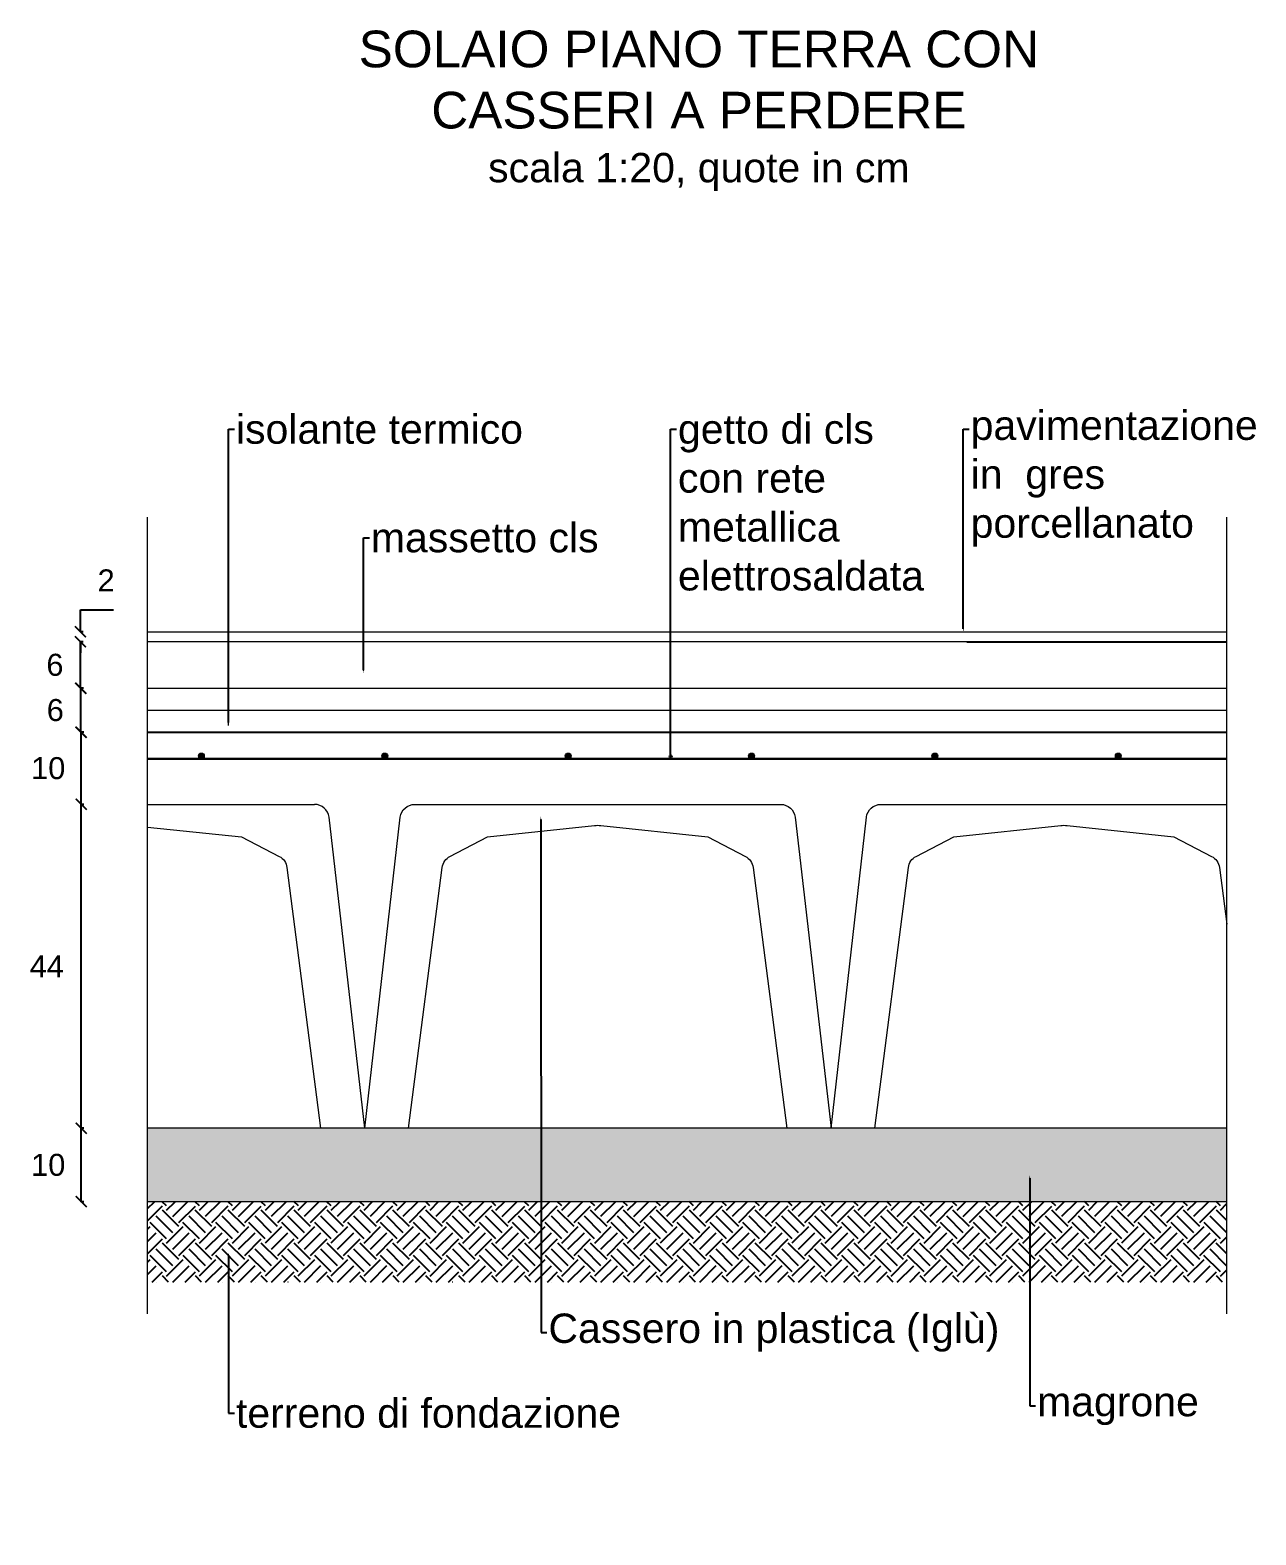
# Model space of a CAD drawing. Header units: millimetres. Extents: x 1415 to 3549, y 2194 to 4677.
# Drawn here: x 1769.433 to 1771.104, y 2310.039 to 2312.091 of the extents above; entities that cross this region are included whole.
import ezdxf
from ezdxf import colors
from ezdxf.entities.mleader import LeaderData, LeaderLine
from ezdxf.math import Vec2, Vec3

# ---------------------------------------------------------------- set-up
doc = ezdxf.new("R2010")
doc.units = ezdxf.units.MM
doc.linetypes.add('ACAD_ISO02W100', pattern=[15, 12, -3])
doc.linetypes.add('DASHDOT', pattern=[1, 0.5, -0.25, 0, -0.25])
doc.layers.get('0').update_dxf_attribs({"plot": 0})
doc.layers.add('AU_01_Struttura', color=1, linetype='Continuous')
doc.layers.add('trasferimento', color=252, linetype='Continuous')
for name, color, linetype, lineweight in [('Layer4', 7, 'Continuous', 15), ('quote', 252, 'Continuous', 5), ('sezione', 18, 'ACAD_ISO02W100', 20)]:
    doc.layers.add(name, color=color, linetype=linetype, lineweight=lineweight)
doc.layers.add('retini', color=7, linetype='DASHDOT', lineweight=9, true_color=0x636466)
doc.styles.get("Standard").update_dxf_attribs({"font": 'arial.ttf'})
doc.linetypes.add('ISOLAMENTO', pattern='A,0.00254,-2.54,[134,ltypeshp.shx,S=2.54,R=0,X=-2.54,Y=0],-5.08,[134,ltypeshp.shx,S=2.54,R=180,X=2.54,Y=0],-2.54', length=10.16254)
doc.dimstyles.new('quote c.a 1 sezione setti', dxfattribs={"dimtxt": 0.03, "dimasz": 0.015, "dimexe": 0.0005, "dimexo": 0.0015, "dimgap": 0.025, "dimtad": 2, "dimtih": 1, "dimtoh": 1, "dimdec": 0, "dimlfac": 100, "dimzin": 0, "dimdsep": 46, "dimtxsty": 'Standard', "dimblk": 'ARCHTICK', "dimcen": 0, "dimclre": 252, "dimadec": 0, "dimazin": 2, "dimtfac": 1, "dimtdec": 0, "dimtofl": 0, "dimtmove": 0, "dimatfit": 3, "dimfxl": 0.0035, "dimfxlon": 1, "dimtolj": 1, "dimtzin": 0, "dimarcsym": 0})

# ---------------------------------------------------------------- blocks, each defined once
blk = doc.blocks.new('_ArchTick')
at = {"color": 0, "linetype": 'ByBlock', "const_width": 0.15}
blk.add_lwpolyline([(-0.5, -0.5), (0.5, 0.5)], dxfattribs=at)
blk = doc.blocks.new('*D286')
at = {"layer": 'Defpoints', "color": 0, "transparency": 16777216}
for p in [(1769.502526181277, 2311.034889819827), (1769.592833948871, 2311.034889819827), (1769.592833948871, 2310.593291202176)]:
    blk.add_point(p, dxfattribs=at)
at = {"layer": 'quote', "color": 252, "lineweight": -2, "transparency": 16777216}
for p, q in [((1769.506026181276, 2311.034889819827), (1769.502026181277, 2311.034889819827)), ((1769.506026181276, 2310.593291202176), (1769.502026181277, 2310.593291202176))]:
    blk.add_line(p, q, dxfattribs=at)
at = {"layer": 'quote', "color": 0, "linetype": 'Continuous', "lineweight": -2, "transparency": 16777216}
blk.add_line((1769.502526181277, 2310.593291202176), (1769.502526181277, 2311.034889819827), dxfattribs=at)
at = {"layer": 'quote', "color": 0, "lineweight": -2, "transparency": 16777216, "xscale": 0.015, "yscale": 0.015, "zscale": 0.015}
for p, rotation in [((1769.502526181277, 2311.034889819827), 90), ((1769.502526181277, 2310.593291202176), 270)]:
    blk.add_blockref('_ArchTick', p, dxfattribs=dict(at, rotation=rotation))
at = {"layer": 'quote', "color": 0, "transparency": 16777216, "insert": (1769.455496849763, 2310.814090511001), "char_height": 0.03, "attachment_point": 5}
blk.add_mtext('\\A1;44', dxfattribs=at)
blk = doc.blocks.new('*D287')
at = {"layer": 'Defpoints', "color": 0, "transparency": 16777216}
for p in [(1769.502526181278, 2310.593291202176), (1769.592833948871, 2310.593291202176), (1769.592833948871, 2310.493291202176)]:
    blk.add_point(p, dxfattribs=at)
at = {"layer": 'quote', "color": 252, "lineweight": -2, "transparency": 16777216}
for p, q in [((1769.506026181277, 2310.593291202176), (1769.502026181277, 2310.593291202176)), ((1769.506026181277, 2310.493291202176), (1769.502026181277, 2310.493291202176))]:
    blk.add_line(p, q, dxfattribs=at)
at = {"layer": 'quote', "color": 0, "linetype": 'Continuous', "lineweight": -2, "transparency": 16777216}
blk.add_line((1769.502526181278, 2310.493291202176), (1769.502526181278, 2310.593291202176), dxfattribs=at)
at = {"layer": 'quote', "color": 0, "lineweight": -2, "transparency": 16777216, "xscale": 0.015, "yscale": 0.015, "zscale": 0.015}
for p, rotation in [((1769.502526181278, 2310.593291202176), 90), ((1769.502526181278, 2310.493291202176), 270)]:
    blk.add_blockref('_ArchTick', p, dxfattribs=dict(at, rotation=rotation))
at = {"layer": 'quote', "color": 0, "transparency": 16777216, "insert": (1769.457502306789, 2310.543291202175), "char_height": 0.03, "attachment_point": 5}
blk.add_mtext('\\A1;10', dxfattribs=at)
blk = doc.blocks.new('*D288')
at = {"layer": 'Defpoints', "color": 0, "transparency": 16777216}
for p in [(1769.502526181279, 2311.133334592005), (1769.592833990847, 2311.133334592005), (1769.592833948871, 2311.034889819827)]:
    blk.add_point(p, dxfattribs=at)
at = {"layer": 'quote', "color": 252, "lineweight": -2, "transparency": 16777216}
for p, q in [((1769.506026181279, 2311.133334592005), (1769.502026181279, 2311.133334592005)), ((1769.506026181279, 2311.034889819827), (1769.502026181279, 2311.034889819827))]:
    blk.add_line(p, q, dxfattribs=at)
at = {"layer": 'quote', "color": 0, "linetype": 'Continuous', "lineweight": -2, "transparency": 16777216}
blk.add_line((1769.502526181279, 2311.034889819827), (1769.502526181279, 2311.133334592005), dxfattribs=at)
at = {"layer": 'quote', "color": 0, "lineweight": -2, "transparency": 16777216, "xscale": 0.015, "yscale": 0.015, "zscale": 0.015}
for p, rotation in [((1769.502526181279, 2311.133334592005), 90), ((1769.502526181279, 2311.034889819827), 270)]:
    blk.add_blockref('_ArchTick', p, dxfattribs=dict(at, rotation=rotation))
at = {"layer": 'quote', "color": 0, "transparency": 16777216, "insert": (1769.457502306791, 2311.084112205915), "char_height": 0.03, "attachment_point": 5}
blk.add_mtext('\\A1;10', dxfattribs=at)
blk = doc.blocks.new('*D289')
at = {"layer": 'Defpoints', "color": 0, "transparency": 16777216}
for p in [(1769.502026181283, 2311.193330833809), (1769.592833948871, 2311.193330833809), (1769.592833948871, 2311.133334592005)]:
    blk.add_point(p, dxfattribs=at)
at = {"layer": 'quote', "color": 252, "lineweight": -2, "transparency": 16777216}
for p, q in [((1769.505526181283, 2311.193330833809), (1769.501526181283, 2311.193330833809)), ((1769.505526181283, 2311.133334592005), (1769.501526181283, 2311.133334592005))]:
    blk.add_line(p, q, dxfattribs=at)
at = {"layer": 'quote', "color": 0, "linetype": 'Continuous', "lineweight": -2, "transparency": 16777216}
blk.add_line((1769.502026181283, 2311.133334592005), (1769.502026181283, 2311.193330833809), dxfattribs=at)
at = {"layer": 'quote', "color": 0, "lineweight": -2, "transparency": 16777216, "xscale": 0.015, "yscale": 0.015, "zscale": 0.015}
for p, rotation in [((1769.502026181283, 2311.193330833809), 90), ((1769.502026181283, 2311.133334592005), 270)]:
    blk.add_blockref('_ArchTick', p, dxfattribs=dict(at, rotation=rotation))
at = {"layer": 'quote', "color": 0, "transparency": 16777216, "insert": (1769.467121679237, 2311.163332712906), "char_height": 0.03, "attachment_point": 5}
blk.add_mtext('\\A1;6', dxfattribs=at)
blk = doc.blocks.new('*D290')
at = {"layer": 'Defpoints', "color": 0, "transparency": 16777216}
for p in [(1769.592833948871, 2311.270203597432), (1769.501526181283, 2311.256723208377), (1769.592833948871, 2311.256723208377)]:
    blk.add_point(p, dxfattribs=at)
at = {"layer": 'quote', "color": 0, "linetype": 'Continuous', "lineweight": -2, "transparency": 16777216}
for p, q in [((1769.501526181283, 2311.270203597432), (1769.501526181283, 2311.300203597432)), ((1769.501526181283, 2311.300203597432), (1769.546396576917, 2311.300203597432)), ((1769.501526181283, 2311.256723208377), (1769.501526181283, 2311.241723208378))]:
    blk.add_line(p, q, dxfattribs=at)
at = {"layer": 'quote', "color": 252, "lineweight": -2, "transparency": 16777216}
for p, q in [((1769.505026181283, 2311.270203597432), (1769.501026181283, 2311.270203597432)), ((1769.505026181283, 2311.256723208377), (1769.501026181283, 2311.256723208377))]:
    blk.add_line(p, q, dxfattribs=at)
at = {"layer": 'quote', "color": 0, "lineweight": -2, "transparency": 16777216, "xscale": 0.015, "yscale": 0.015, "zscale": 0.015}
for p, rotation in [((1769.501526181283, 2311.270203597432), 270), ((1769.501526181283, 2311.256723208377), 90)]:
    blk.add_blockref('_ArchTick', p, dxfattribs=dict(at, rotation=rotation))
at = {"layer": 'quote', "color": 0, "transparency": 16777216, "insert": (1769.5364613791, 2311.340264988973), "char_height": 0.03, "attachment_point": 5}
blk.add_mtext('\\A1;2', dxfattribs=at)
blk = doc.blocks.new('*D291')
at = {"layer": 'Defpoints', "color": 0, "transparency": 16777216}
for p in [(1769.501526181283, 2311.256723208377), (1769.592833948871, 2311.256723208377), (1769.59233394887, 2311.193330833809)]:
    blk.add_point(p, dxfattribs=at)
at = {"layer": 'quote', "color": 252, "lineweight": -2, "transparency": 16777216}
for p, q in [((1769.505026181283, 2311.256723208377), (1769.501026181283, 2311.256723208377)), ((1769.505026181283, 2311.193330833809), (1769.501026181283, 2311.193330833809))]:
    blk.add_line(p, q, dxfattribs=at)
at = {"layer": 'quote', "color": 0, "linetype": 'Continuous', "lineweight": -2, "transparency": 16777216}
blk.add_line((1769.501526181283, 2311.193330833809), (1769.501526181283, 2311.256723208377), dxfattribs=at)
at = {"layer": 'quote', "color": 0, "lineweight": -2, "transparency": 16777216, "xscale": 0.015, "yscale": 0.015, "zscale": 0.015}
for p, rotation in [((1769.501526181283, 2311.256723208377), 90), ((1769.501526181283, 2311.193330833809), 270)]:
    blk.add_blockref('_ArchTick', p, dxfattribs=dict(at, rotation=rotation))
at = {"layer": 'quote', "color": 0, "transparency": 16777216, "insert": (1769.466621679237, 2311.225027021093), "char_height": 0.03, "attachment_point": 5}
blk.add_mtext('\\A1;6', dxfattribs=at)
blk = doc.blocks.new('*U1418')
at = {"layer": 'Layer4'}
h = blk.add_hatch(color=1, dxfattribs=at)
h.dxf.hatch_style = 1
h.paths.add_polyline_path([(0.003999999999905413, 4.547473508864641e-13, 1), (-0.004000000000132786, 4.547473508864641e-13, 1)])
at = {"layer": 'Layer4', "color": 1}
blk.add_circle((-2.273736754432321e-13, 4.547473508864641e-13), 0.004, dxfattribs=at)
blk = doc.blocks.new('*U1419')
at = {"layer": 'retini', "color": 0, "linetype": 'ByBlock', "lineweight": -2, "transparency": 16777216}
for p in [(0, 0), (0.25, 0), (0.5, 0), (0.75, 0), (1, 0), (1.25, 0)]:
    blk.add_blockref('*U1418', p, dxfattribs=at)

msp = doc.modelspace()

# ---------------------------------------------------------------- hatches: boundary and pattern name
at = {"layer": 'trasferimento'}
h = msp.add_hatch(dxfattribs=at)
h.set_pattern_fill('AR-CONC', color=256, scale=0.0002, style=0)
h.set_pattern_definition([(49.99999999999999, (1678.872161252151, 2436.77221133997), (0.03643693379920081, -0.003187817107780617), [0.00381, -0.04191000000000001]), (355, (1678.872161252151, 2436.77221133997), (-0.0070485651951334, 0.03821132857643601), [0.003048, -0.03352800000000001]), (100.4509999999999, (1678.87519765215, 2436.771945689971), (0.02938850033319185, 0.03502333756405838), [0.003238000000000001, -0.03561800000000001]), (46.18420000000002, (1678.872161252151, 2436.782371339971), (0.05421580817842599, -0.00840846558654543), [0.005714999999999998, -0.06286499999999996]), (96.63559999999993, (1678.876679232151, 2436.781670639971), (0.04748084689324743, 0.04948511117800986), [0.004856999999999991, -0.0534269999999999]), (351.1840000000001, (1678.872161252151, 2436.782371339971), (0.04748092116278679, 0.04948502357211954), [0.004572000000000001, -0.050292]), (21, (1678.87724125215, 2436.77983133997), (0.03032297596707666, -0.0204531037033525), [0.00381, -0.04191000000000001]), (326.0000000000001, (1678.87724125215, 2436.77983133997), (0.01236040566952942, 0.03683759322446386), [0.003048, -0.03352800000000001]), (71.4514, (1678.879768152151, 2436.778126919971), (0.0426832981540249, 0.01638457154321149), [0.003238000000000001, -0.03561800000000001]), (37.50000000000001, (1678.872161252151, 2436.77221133997), (0.0006177206501183634, 0.01691100777463063), [0, -0.0331216, 0, -0.034036, 0, -0.03365500000000002]), (7.500000000000001, (1678.872161252151, 2436.77221133997), (0.01336393250206115, 0.0200361149636239), [0, -0.0194056, 0, -0.0323596, 0, -0.012827]), (327.5, (1678.860832852151, 2436.77221133997), (0.02711811903337429, -0.001145748798534692), [0, -0.0127, 0, -0.03962400000000001, 0, -0.05257800000000001]), (317.5, (1678.855752852151, 2436.77221133997), (0.02962583627720361, 0.005085298206666603), [0, -0.01651, 0, -0.02631440000000001, 0, -0.03733800000000001])])
h.paths.add_polyline_path([(1771.064055712759, 2310.593291202175), (1769.59283394887, 2310.593291202175), (1769.59283394887, 2310.493291202176), (1771.064055712759, 2310.493291202176)])
h = msp.add_hatch(dxfattribs=at)
h.set_pattern_fill('EARTH', color=256, scale=0.005000000000000001, angle=45, style=0)
h.set_pattern_definition([(45, (1680.64126714616, 2436.77221133997), (4.440892098500627e-18, 0.04490128060534577), [0.03175000000000001, -0.03175000000000001]), (45, (1680.632848156047, 2436.780630330084), (4.440892098500627e-18, 0.04490128060534577), [0.03175000000000001, -0.03175000000000001]), (45, (1680.624429165934, 2436.789049320198), (4.440892098500627e-18, 0.04490128060534577), [0.03175000000000001, -0.03175000000000001]), (135, (1680.624429165934, 2436.794661980273), (-0.04490128060534577, 4.440892098500627e-18), [0.03175, -0.03175]), (135, (1680.632848156047, 2436.803080970387), (-0.04490128060534577, 4.440892098500627e-18), [0.03175, -0.03175]), (135, (1680.64126714616, 2436.8114999605), (-0.04490128060534577, 4.440892098500627e-18), [0.03175, -0.03175])])
h.paths.add_polyline_path([(1771.064055712759, 2310.383531581378), (1769.59283394887, 2310.383531581378), (1769.59283394887, 2310.493291202175), (1771.064055712759, 2310.493291202175)])

# ---------------------------------------------------------------- linework, layer by layer
at = {"layer": 'AU_01_Struttura'}
msp.add_line((1770.709931479839, 2311.256723208376), (1770.896198574456, 2311.256723208376), dxfattribs=at)
at = {"layer": 'Layer4'}
for p, q in [((1769.59283394887, 2311.270203597431), (1771.064055712759, 2311.270203597431)), ((1771.064055712759, 2311.256723208377), (1769.59283394887, 2311.256723208377)), ((1769.59283394887, 2311.193330833808), (1771.064055712759, 2311.193330833808)), ((1771.064055712759, 2310.593291202175), (1769.59283394887, 2310.593291202175)), ((1771.064055712759, 2310.493291202175), (1769.59283394887, 2310.493291202175))]:
    msp.add_line(p, q, dxfattribs=at)
at = {"layer": 'Layer4', "color": 1, "lineweight": 30}
for p, q in [((1769.592492254616, 2311.096955253979), (1769.81470469554, 2311.096955253979)), ((1769.81470469554, 2311.096955253979), (1770.62670469554, 2311.096955253979)), ((1770.62670469554, 2311.096955253979), (1771.064055712759, 2311.096955253979))]:
    msp.add_line(p, q, dxfattribs=at)
at = {"layer": 'Layer4'}
msp.add_lwpolyline([(1769.703435291422, 2311.142581854925), (1769.703435291422, 2311.405336971185)], dxfattribs=at)
at = {"layer": 'Layer4', "color": 1, "lineweight": 30}
msp.add_lwpolyline([(1769.890269445036, 2311.096955253979), (1769.592492254616, 2311.096955253979)], dxfattribs=at)
msp.add_lwpolyline([(1770.304497601671, 2311.100125517316, 1), (1770.307497601671, 2311.100125517316, 1)], format="xyb", close=True, dxfattribs=at)
at = {"layer": 'Layer4', "color": 0}
msp.add_lwpolyline([(1769.59283394887, 2311.034889819826), (1769.820466997214, 2311.034889819826)], dxfattribs=at)
for points in [[(1769.88928456335, 2310.593291202175), (1769.840297788182, 2311.017485918744, 0.3765809834786947), (1769.820466997214, 2311.034889819826), (1769.820466997214, 2311.034889819826)], [(1769.88928456335, 2310.593291202175), (1769.937308811352, 2311.017436077123, -0.3772984787418103), (1769.957146063525, 2311.034889819826), (1770.456021180973, 2311.034889819826), (1770.456021180973, 2311.034889819826, -0.3765809834786947), (1770.475851971941, 2311.017485918744), (1770.524838747109, 2310.593291202175)], [(1770.524838747109, 2310.593291202175), (1770.572862995111, 2311.017436077123, -0.3772984787418103), (1770.592700247284, 2311.034889819826), (1771.064055712759, 2311.034889819826)], [(1769.59283394887, 2311.004072137001), (1769.720997678674, 2310.990647693294), (1769.772349299612, 2310.964031247538, -0.2453606910439782), (1769.782976559938, 2310.948870797699), (1769.828772604853, 2310.593291202175)], [(1769.948776936253, 2310.593291202175), (1769.994572981169, 2310.948870797699, -0.2453606910439782), (1770.005200241495, 2310.964031247538), (1770.056551862433, 2310.990647693294), (1770.202232079918, 2311.005906892459, -0.1092843494027405), (1770.210871644948, 2311.005906892459), (1770.356551862433, 2310.990647693294), (1770.40790348337, 2310.964031247538, -0.2453606910439782), (1770.418530743696, 2310.948870797699), (1770.464326788613, 2310.593291202175)], [(1770.584331120012, 2310.593291202175), (1770.630127164928, 2310.948870797699, -0.2453606910439782), (1770.640754425254, 2310.964031247538), (1770.692106046192, 2310.990647693294), (1770.837786263677, 2311.005906892459, -0.1092843494027405), (1770.846425828707, 2311.005906892459), (1770.992106046192, 2310.990647693294), (1771.04345766713, 2310.964031247538, -0.2453606910439782), (1771.054084927456, 2310.948870797699), (1771.064055712759, 2310.871453461514)]]:
    msp.add_lwpolyline(points, format="xyb", dxfattribs=at)
at = {"layer": 'retini', "color": 251, "linetype": 'ISOLAMENTO', "ltscale": 0.15, "true_color": 0x636466}
msp.add_lwpolyline([(1769.59283394887, 2311.163332712906), (1769.592833969858, 2311.163332712906), (1769.592833969858, 2311.163332712906), (1771.064055712759, 2311.163332712906)], dxfattribs=at)
at = {"layer": 'sezione', "ltscale": 0.2}
for points in [[(1769.59283394887, 2310.340348261854), (1769.59283394887, 2311.426329781407)], [(1771.064055712759, 2310.340349291205), (1771.064055712759, 2311.426330810757)]]:
    msp.add_lwpolyline(points, dxfattribs=at)
at = {"layer": 'trasferimento'}
for p, q in [((1770.896198574456, 2311.256723208377), (1771.064055712759, 2311.256723208377)), ((1769.592833990846, 2311.133334592004), (1771.064055754736, 2311.133334592004))]:
    msp.add_line(p, q, dxfattribs=at)

# ---------------------------------------------------------------- block references
at = {"layer": 'retini'}
msp.add_blockref('*U1419', (1769.66630242694, 2311.100955253978), dxfattribs=at)

# ---------------------------------------------------------------- texts
at = {"layer": 'Layer4', "insert": (1769.731294158382, 2312.089780732301), "char_height": 0.0351, "width": 1.226372105165447, "attachment_point": 1}
msp.add_mtext('\\pxqc;{\\H1.4245x;SOLAIO PIANO TERRA CON CASSERI A PERDERE\\P\\H0.8x;scala 1:20, quote in cm}', dxfattribs=at)

# ---------------------------------------------------------------- dimensions: what is measured, and where the dimension line sits
at = {"layer": 'quote'}
dim = msp.add_linear_dim(base=(1769.501526181283, 2311.256723208377), p1=(1769.59283394887, 2311.270203597431), p2=(1769.59283394887, 2311.256723208377), angle=90, text='2', dimstyle='quote c.a 1 sezione setti', dxfattribs=at)
dim.commit()
dim.dimension.update_dxf_attribs({"geometry": '*D290', "text_midpoint": (1769.5364613791, 2311.300203597431), "dimtype": 160})
for base, p1, p2, picture, middle in [((1769.501526181283, 2311.256723208377), (1769.59233394887, 2311.193330833808), (1769.59283394887, 2311.256723208377), '*D291', (1769.501526181283, 2311.225027021093)), ((1769.502026181283, 2311.193330833809), (1769.59283394887, 2311.133334592004), (1769.59283394887, 2311.193330833808), '*D289', (1769.502026181283, 2311.163332712906))]:
    dim = msp.add_linear_dim(base=base, p1=p1, p2=p2, angle=90, dimstyle='quote c.a 1 sezione setti', dxfattribs=at)
    dim.commit()
    dim.dimension.update_dxf_attribs({"geometry": picture, "text_midpoint": middle, "dimtype": 160})
for base, p1, p2, picture, middle in [((1769.502526181279, 2311.133334592005), (1769.59283394887, 2311.034889819826), (1769.592833990846, 2311.133334592004), '*D288', (1769.457502306791, 2311.084112205915)), ((1769.502526181277, 2311.034889819827), (1769.59283394887, 2310.593291202175), (1769.59283394887, 2311.034889819826), '*D286', (1769.455496849763, 2310.814090511001)), ((1769.502526181278, 2310.593291202176), (1769.59283394887, 2310.493291202175), (1769.59283394887, 2310.593291202175), '*D287', (1769.457502306789, 2310.543291202175))]:
    dim = msp.add_linear_dim(base=base, p1=p1, p2=p2, angle=90, dimstyle='quote c.a 1 sezione setti', dxfattribs=at)
    dim.commit()
    dim.dimension.update_dxf_attribs({"geometry": picture, "text_midpoint": middle})

# ---------------------------------------------------------------- leaders
at = {"layer": 'Layer4', "color": 251, "true_color": 0x636466}
ml = msp.add_multileader_mtext('Standard', dxfattribs=at)
ml.set_content('isolante termico ', color=(99, 100, 102))
ml.set_leader_properties()
ml.build(insert=Vec2(0, 0))
ml.multileader.update_dxf_attribs({"dogleg_length": 0.008, "arrow_head_size": 0.004})
ctx = ml.context
ctx.base_point, ctx.char_height, ctx.arrow_head_size, ctx.landing_gap_size, ctx.plane_origin = Vec3(1769.711435291423, 2311.546264864447), 0.04, 0.004, 0.002, Vec3(1769.903616808752, 2311.332999375034)
notes = []
notes.append((ctx, [(1, (1, 1, 0), (1769.703435291422, 2311.546264864447), (1, 0), 0.008, [(4, [(1769.703435291422, 2311.142581854925)], 0, [])])]))
ctx.mtext.insert, ctx.mtext.flow_direction = Vec3(1769.713435291422, 2311.566592286002), 5
ml = msp.add_multileader_mtext('Standard', dxfattribs=at)
ml.set_content('getto di cls con rete metallica elettrosaldata', color=(99, 100, 102))
ml.set_leader_properties()
ml.build(insert=Vec2(0, 0))
ml.multileader.update_dxf_attribs({"dogleg_length": 0.008, "arrow_head_size": 0.004})
ctx = ml.context
ctx.base_point, ctx.char_height, ctx.arrow_head_size, ctx.landing_gap_size, ctx.plane_origin = Vec3(1770.313997601671, 2311.546264864448), 0.04, 0.004, 0.002, Vec3(1770.506179119001, 2311.404371367596)
notes.append((ctx, [(1, (1, 1, 0), (1770.305997601671, 2311.546264864448), (1, 0), 0.008, [(4, [(1770.305997601671, 2311.09695525398)], 0, [])])]))
ctx.mtext.insert, ctx.mtext.width, ctx.mtext.flow_direction = Vec3(1770.315997601671, 2311.566592286003), 0.2777435112184834, 5
ml = msp.add_multileader_mtext('Standard', dxfattribs=at)
ml.set_content('pavimentazione in{\\H2x; }gres porcellanato', color=(99, 100, 102))
ml.set_leader_properties()
ml.build(insert=Vec2(0, 0))
ml.multileader.update_dxf_attribs({"dogleg_length": 0.008, "arrow_head_size": 0.004})
ctx = ml.context
ctx.base_point, ctx.char_height, ctx.arrow_head_size, ctx.landing_gap_size, ctx.plane_origin = Vec3(1770.713028243508, 2311.546264864447), 0.04, 0.004, 0.002, Vec3(1770.905209760838, 2311.46062111754)
notes.append((ctx, [(1, (1, 1, 0), (1770.705028243508, 2311.546264864447), (1, 0), 0.008, [(4, [(1770.705028243509, 2311.270203597431)], 0, [])])]))
ctx.mtext.insert, ctx.mtext.width, ctx.mtext.flow_direction = Vec3(1770.715028243508, 2311.571817388321), 0.261390688529531, 5
ml = msp.add_multileader_mtext('Standard', dxfattribs=at)
ml.set_content('massetto cls', color=(99, 100, 102))
ml.set_leader_properties()
ml.build(insert=Vec2(0, 0))
ml.multileader.update_dxf_attribs({"dogleg_length": 0.008, "arrow_head_size": 0.004})
ctx = ml.context
ctx.base_point, ctx.char_height, ctx.arrow_head_size, ctx.landing_gap_size, ctx.plane_origin = Vec3(1769.895331293598, 2311.398296459789), 0.04, 0.004, 0.002, Vec3(1770.087512810929, 2311.404371367594)
notes.append((ctx, [(1, (1, 1, 0), (1769.887331293598, 2311.398296459789), (1, 0), 0.008, [(4, [(1769.887331293599, 2311.213953847485)], 0, [])])]))
ctx.mtext.insert, ctx.mtext.flow_direction = Vec3(1769.897331293598, 2311.418623881344), 5
ml = msp.add_multileader_mtext('Standard', dxfattribs=at)
ml.set_content('Cassero in plastica (Iglù)', color=(99, 100, 102))
ml.set_leader_properties()
ml.build(insert=Vec2(0, 0))
ml.multileader.update_dxf_attribs({"dogleg_length": 0.008, "arrow_head_size": 0.004})
ctx = ml.context
ctx.base_point, ctx.char_height, ctx.arrow_head_size, ctx.landing_gap_size, ctx.plane_origin = Vec3(1770.13738630906, 2310.31486048474), 0.04, 0.004, 0.002, Vec3(1770.329573488505, 2310.807859772767)
notes.append((ctx, [(1, (1, 1, 0), (1770.12938630906, 2310.31486048474), (1, 0), 0.008, [(4, [(1770.12907077814, 2311.018274713581)], 0, [])])]))
ctx.mtext.insert, ctx.mtext.flow_direction = Vec3(1770.13938630906, 2310.340740430169), 5
ml = msp.add_multileader_mtext('Standard', dxfattribs=at)
ml.set_content('magrone', color=(99, 100, 102))
ml.set_leader_properties()
ml.build(insert=Vec2(0, 0))
ml.multileader.update_dxf_attribs({"dogleg_length": 0.008, "arrow_head_size": 0.004})
ctx = ml.context
ctx.base_point, ctx.char_height, ctx.arrow_head_size, ctx.landing_gap_size, ctx.plane_origin = Vec3(1770.803585794537, 2310.214824224488), 0.04, 0.004, 0.002, Vec3(1770.995771891291, 2310.339054570193)
notes.append((ctx, [(1, (1, 1, 0), (1770.795585794537, 2310.214824224488), (1, 0), 0.008, [(4, [(1770.795590373961, 2310.529472090302)], 0, [])])]))
ctx.mtext.insert, ctx.mtext.flow_direction = Vec3(1770.805585794537, 2310.240704169918), 5
ml = msp.add_multileader_mtext('Standard', dxfattribs=at)
ml.set_content('terreno di fondazione', color=(99, 100, 102))
ml.set_leader_properties()
ml.build(insert=Vec2(0, 0))
ml.multileader.update_dxf_attribs({"dogleg_length": 0.008, "arrow_head_size": 0.004})
ctx = ml.context
ctx.base_point, ctx.char_height, ctx.arrow_head_size, ctx.landing_gap_size, ctx.plane_origin = Vec3(1769.711435291425, 2310.20475162504), 0.04, 0.004, 0.002, Vec3(1769.903616808752, 2310.233290453544)
notes.append((ctx, [(1, (1, 1, 0), (1769.703435291425, 2310.20475162504), (1, 0), 0.008, [(4, [(1769.703435291422, 2310.423707973653)], 0, [])])]))
ctx.mtext.insert, ctx.mtext.flow_direction = Vec3(1769.713435291425, 2310.225079046595), 5
for ctx, leaders in notes:
    for number, flags, end, landing, length, lines in leaders:
        leader = LeaderData()
        leader.index, (leader.has_last_leader_line, leader.has_dogleg_vector, leader.attachment_direction) = number, flags
        leader.last_leader_point, leader.dogleg_vector, leader.dogleg_length = Vec3(end), Vec3(landing), length
        for number, points, colour, breaks in lines:
            line = LeaderLine()
            line.index, line.vertices, line.color, line.breaks = number, Vec3.list(points), colors.encode_raw_color(colour), breaks
            leader.lines.append(line)
        ctx.leaders.append(leader)

doc.saveas('drawing.dxf')
